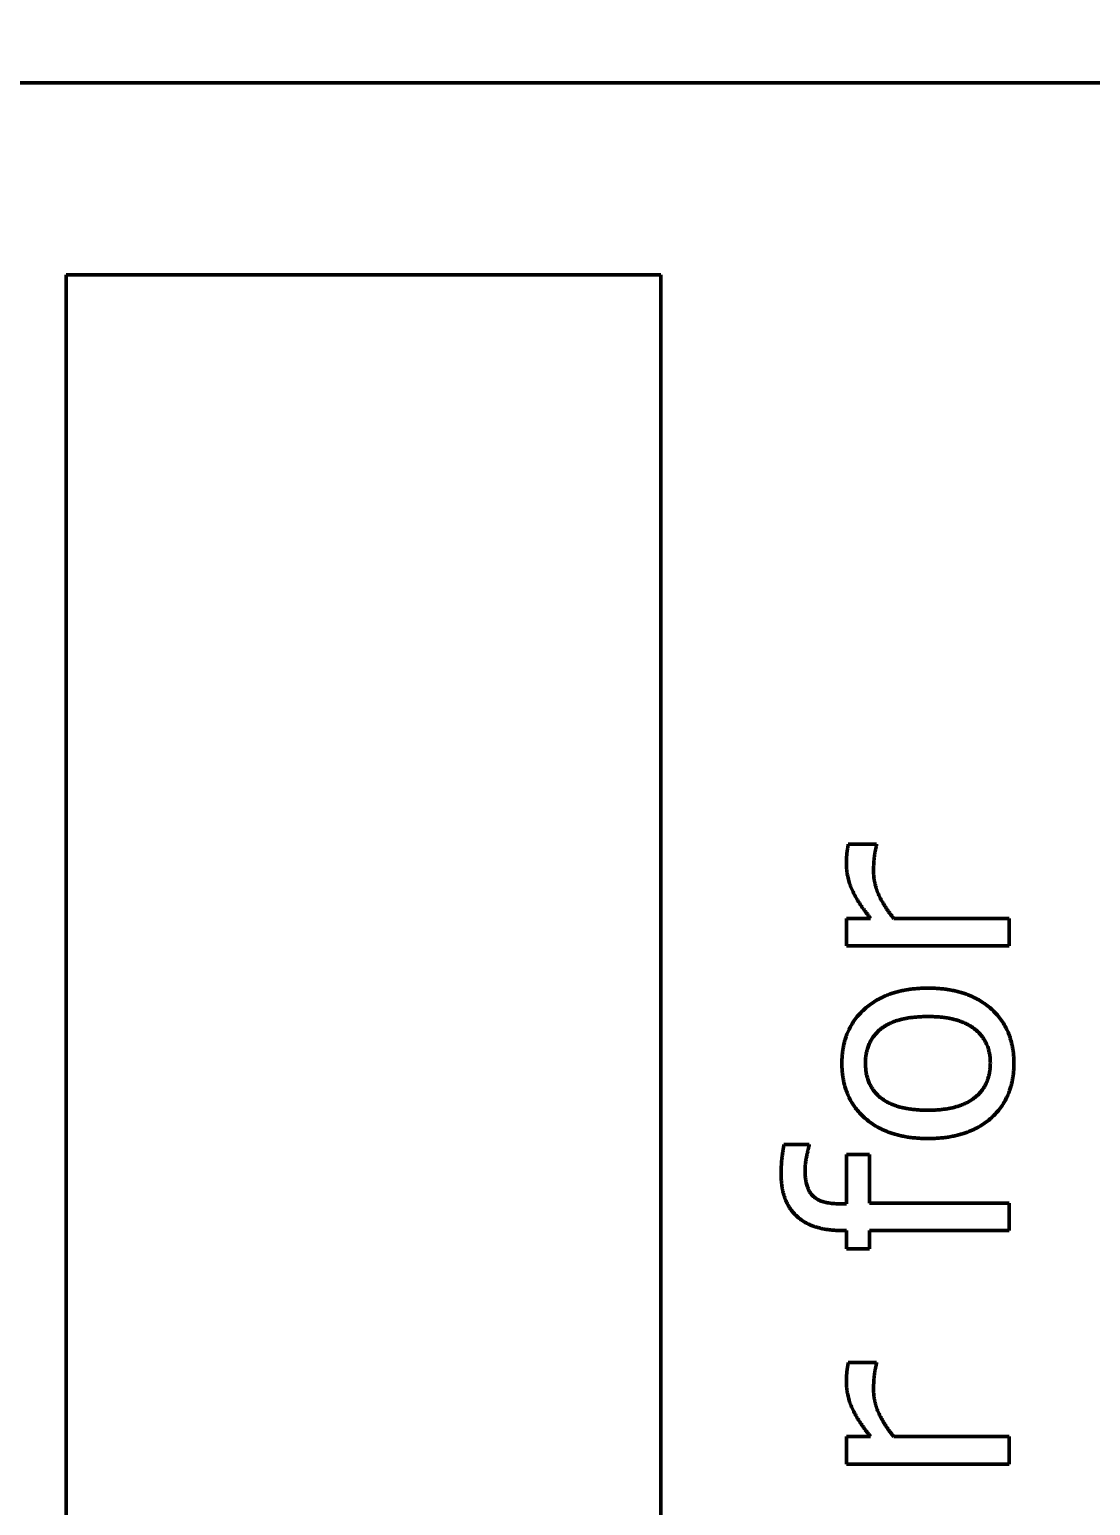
# Model space of a CAD drawing. Header units: millimetres. Extents: x 3118 to 4801, y 919 to 1849.
# Drawn here: x 3336.67 to 3353.78, y 1619.38 to 1643.19 of the extents above; entities that cross this region are included whole.
import ezdxf

# ---------------------------------------------------------------- set-up
doc = ezdxf.new("R2010")
doc.units = ezdxf.units.MM
doc.header["$LTSCALE"] = 1.8
doc.layers.add('외형선(ISO)', color=7, linetype='Continuous', lineweight=50)
doc.layers.add('치수(ISO)', color=7, linetype='Continuous', lineweight=25)
doc.styles.add('레이블 문자 (JIS)', font='')
doc.styles.get('레이블 문자 (JIS)').set_extended_font_data('Gulim')
doc.dimstyles.new('복사 대상기본값 (JIS)', dxfattribs={"dimscale": 1.5, "dimtxt": 3, "dimasz": 2, "dimexe": 1, "dimexo": 0.5, "dimgap": 0.8, "dimtad": 1, "dimdsep": 46, "dimtxsty": '레이블 문자 (JIS)', "dimblk": 'Filled-1', "dimcen": 0.09, "dimdle": 10, "dimclrd": 256, "dimclre": 256, "dimclrt": 256, "dimazin": 2, "dimtfac": 0.666667, "dimtmove": 0, "dimatfit": 3, "dimldrblk": 'OPEN', "dimfxl": 1, "dimtolj": 1, "dimtzin": 0, "dimlwd": -1, "dimlwe": -1, "dimarcsym": 0})

# ---------------------------------------------------------------- blocks, each defined once
blk = doc.blocks.new('Filled-1')
at = {"color": 0}
for p, q in [((0, 0), (-1, 0.1)), ((-1, 0.1), (-1, -0.1)), ((-1, 0), (0, 0)), ((-1, -0.1), (0, 0))]:
    blk.add_line(p, q, dxfattribs=at)
at = {"color": 0, "flags": 128}
blk.add_lwpolyline([(-1, -0.1), (0, 0), (-1, 0.1), (-1, -0.1)], dxfattribs=at)
at = {"color": 0}
blk.add_solid([(-1, -0.1), (0, 0), (-1, 0.1), (-1, -0.1)], dxfattribs=at)
blk = doc.blocks.new('*D656')
at = {"layer": 'Defpoints', "color": 0}
for p in [(3533.46, 1664.327), (3308.46, 1639.327), (3533.46, 1631.327)]:
    blk.add_point(p, dxfattribs=at)
at = {"layer": '치수(ISO)'}
for p, q in [((3308.46, 1640.077), (3308.46, 1665.827)), ((3533.46, 1632.077), (3533.46, 1665.827)), ((3311.46, 1664.327), (3530.46, 1664.327))]:
    blk.add_line(p, q, dxfattribs=at)
at = {"layer": '치수(ISO)', "linetype": 'ByBlock', "xscale": 3, "yscale": 3, "zscale": 3, "rotation": 180}
blk.add_blockref('Filled-1', (3308.46, 1664.327), dxfattribs=at)
at = {"layer": '치수(ISO)', "linetype": 'ByBlock', "xscale": 3, "yscale": 3, "zscale": 3}
blk.add_blockref('Filled-1', (3533.46, 1664.327), dxfattribs=at)
at = {"layer": '치수(ISO)', "insert": (3420.98, 1682.707), "char_height": 15, "attachment_point": 2, "style": '레이블 문자 (JIS)'}
blk.add_mtext('\\A1;225', dxfattribs=at)
blk = doc.blocks.new('_Open')
at = {"color": 0, "linetype": 'ByBlock', "lineweight": -2}
for p, q in [((-1, 0.1667), (0, 0)), ((-1, -0.1667), (0, 0)), ((0, 0), (-1, 0))]:
    blk.add_line(p, q, dxfattribs=at)

msp = doc.modelspace()

# ---------------------------------------------------------------- linework, layer by layer
at = {"layer": '외형선(ISO)'}
for p, q in [((3336.26, 1642.327), (3372.26, 1642.327)), ((3346.845, 1639.227), (3337.26, 1639.227)), ((3337.26, 1639.227), (3337.26, 1551.827)), ((3346.845, 1551.827), (3346.845, 1639.227)), ((3350.324, 1630.044), (3349.87, 1630.044)), ((3350.324, 1630.022), (3350.324, 1630.044)), ((3349.841, 1628.847), (3349.841, 1628.404)), ((3350.23, 1628.847), (3349.841, 1628.847)), ((3352.467, 1628.847), (3350.604, 1628.847)), ((3352.467, 1628.404), (3352.467, 1628.847)), ((3349.841, 1628.404), (3352.467, 1628.404)), ((3349.238, 1625.202), (3348.833, 1625.202)), ((3349.238, 1625.179), (3349.238, 1625.202)), ((3349.841, 1625.036), (3349.841, 1624.242)), ((3350.213, 1625.036), (3349.841, 1625.036)), ((3350.213, 1624.256), (3350.213, 1625.036)), ((3349.841, 1624.242), (3349.753, 1624.242)), ((3352.467, 1624.256), (3350.213, 1624.256)), ((3352.467, 1623.813), (3352.467, 1624.256)), ((3349.756, 1623.813), (3349.841, 1623.813)), ((3349.841, 1623.813), (3349.841, 1623.516)), ((3350.213, 1623.813), (3352.467, 1623.813)), ((3350.213, 1623.516), (3350.213, 1623.813)), ((3349.841, 1623.516), (3350.213, 1623.516)), ((3350.324, 1621.684), (3349.87, 1621.684)), ((3350.324, 1621.662), (3350.324, 1621.684)), ((3349.841, 1620.487), (3349.841, 1620.044)), ((3350.23, 1620.487), (3349.841, 1620.487)), ((3352.467, 1620.487), (3350.604, 1620.487)), ((3352.467, 1620.044), (3352.467, 1620.487)), ((3349.841, 1620.044), (3352.467, 1620.044))]:
    msp.add_line(p, q, dxfattribs=at)
for points in [[(3349.87, 1630.044), (3349.853, 1629.942), (3349.841, 1629.839), (3349.841, 1629.722)], [(3350.278, 1629.61), (3350.278, 1629.736), (3350.301, 1629.922), (3350.324, 1630.022)], [(3349.841, 1629.722), (3349.841, 1629.513), (3350.018, 1629.11), (3350.23, 1628.847)], [(3350.604, 1628.847), (3350.458, 1629.024), (3350.278, 1629.404), (3350.278, 1629.61)], [(3351.156, 1627.722), (3350.513, 1627.722), (3349.767, 1627.062), (3349.767, 1626.51)], [(3352.541, 1626.51), (3352.541, 1627.062), (3351.798, 1627.722), (3351.156, 1627.722)], [(3350.147, 1626.51), (3350.147, 1626.864), (3350.644, 1627.264), (3351.156, 1627.264)], [(3351.156, 1627.264), (3351.656, 1627.264), (3352.161, 1626.862), (3352.161, 1626.51)], [(3349.767, 1626.51), (3349.767, 1625.953), (3350.513, 1625.296), (3351.156, 1625.296)], [(3351.156, 1625.753), (3350.644, 1625.753), (3350.147, 1626.15), (3350.147, 1626.51)], [(3352.161, 1626.51), (3352.161, 1626.153), (3351.65, 1625.753), (3351.156, 1625.753)], [(3351.156, 1625.296), (3351.798, 1625.296), (3352.541, 1625.953), (3352.541, 1626.51)], [(3348.833, 1625.202), (3348.816, 1625.102), (3348.787, 1624.864), (3348.787, 1624.719)], [(3349.173, 1624.782), (3349.173, 1624.87), (3349.218, 1625.104), (3349.238, 1625.179)], [(3348.787, 1624.719), (3348.787, 1624.279), (3349.287, 1623.813), (3349.756, 1623.813)], [(3349.753, 1624.242), (3349.424, 1624.242), (3349.173, 1624.499), (3349.173, 1624.782)], [(3349.87, 1621.684), (3349.853, 1621.582), (3349.841, 1621.479), (3349.841, 1621.362)], [(3350.278, 1621.25), (3350.278, 1621.376), (3350.301, 1621.562), (3350.324, 1621.662)], [(3349.841, 1621.362), (3349.841, 1621.153), (3350.018, 1620.75), (3350.23, 1620.487)], [(3350.604, 1620.487), (3350.458, 1620.664), (3350.278, 1621.044), (3350.278, 1621.25)]]:
    msp.add_open_spline(points, degree=2, dxfattribs=at)

# ---------------------------------------------------------------- dimensions: what is measured, and where the dimension line sits
at = {"layer": '치수(ISO)'}
dim = msp.add_linear_dim(base=(3533.46, 1664.327), p1=(3308.46, 1639.327), p2=(3533.46, 1631.327), angle=180, dimstyle='복사 대상기본값 (JIS)', override={"dimtxt": 10, "dimgap": 2, "dimtxsty": '레이블 문자 (JIS)', "dimtofl": 0, "dimatfit": 1, "dimldrblk": 'Open'}, dxfattribs=at)
dim.commit()
dim.dimension.update_dxf_attribs({"geometry": '*D656', "text_midpoint": (3420.98, 1664.327), "dimtype": 160})

doc.saveas('drawing.dxf')
